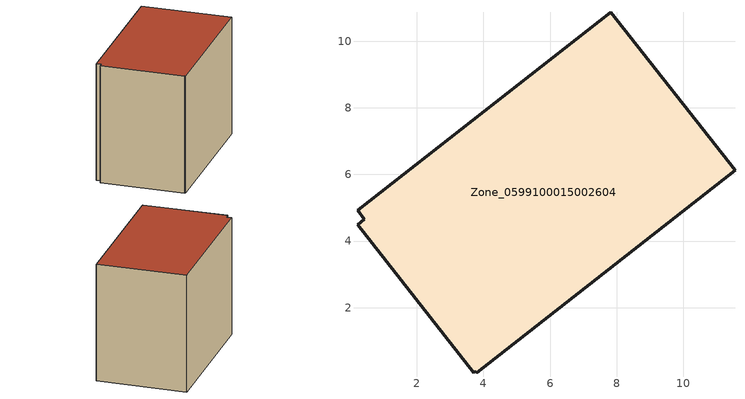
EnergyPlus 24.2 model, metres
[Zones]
Zone_0599100015002604
 floor ground (C_G): 7.83,10.88 11.55,6.13 3.79,0.04 3.76,0.09 3.71,0.05 0.22,4.48 0.42,4.66 0.22,4.93 z0.9
 wall outside (C_F): 11.55,6.13 7.83,10.88 0.22,4.93 0.42,4.66 0.22,4.48 3.71,0.05 3.76,0.09 3.79,0.04 11.55,6.13 z0.9:9.01
 roof outside (C_R): 0.42,4.66 0.22,4.48 3.71,0.05 3.76,0.09 3.79,0.04 11.55,6.13 7.83,10.88 0.22,4.93 z9.01
[BUILDING]
Pand.0599100015002604: North Axis=0; Terrain=City; Loads Convergence Tolerance Value=0.04; Temperature Convergence Tolerance Value=0.4; Solar Distribution=FullExterior; Maximum Number of Warmup Days=25; Minimum Number of Warmup Days=1
[Site:Location]
Rotterdam.The.Hague.AP_ZH_NLD Design_Conditions: Latitude=51.96; Longitude=4.45; Time Zone=1; Elevation=-4.5
[SITE:GROUNDTEMPERATURE:BUILDINGSURFACE]
18, 18, 18, 18, 18, 18, 18, 18, 18, 18, 18, 18
[MATERIAL] Thermal Absorptance=0.9; Solar Absorptance=0.7; Visible Absorptance=0.7
Name | Roughness | Thickness | Conductivity | Density | Specific Heat
G.TI.1965-1974 | MediumSmooth | 0.15 | 0.882353 | 540 | 1210
F.TI.1965-1974 | Rough | 0.3 | 0.697674 | 1920 | 840
R.TI.1965-1974 | MediumRough | 0.2 | 0.232558 | 1500 | 1000
[CONSTRUCTION]
C_G: G.TI.1965-1974
C_F: F.TI.1965-1974
C_R: R.TI.1965-1974
[ZONE]
Zone_0599100015002604: Type=1; Multiplier=1; Ceiling Height=Autocalculate; Volume=Autocalculate; Floor Area=autocalculate; Part of Total Floor Area=Yes
[ZONEINFILTRATION:DESIGNFLOWRATE]
Infil_Zone_0599100015002604: Zone or ZoneList or Space or SpaceList=Zone_0599100015002604; Schedule=AlwaysOn; Design Flow Rate Calculation Method=Flow/Area; Flow Rate per Floor Area=0.003; Constant Term Coefficient=1; Temperature Term Coefficient=0; Velocity Term Coefficient=0; Velocity Squared Term Coefficient=0
[HVACTEMPLATE:ZONE:IDEALLOADSAIRSYSTEM]
Zone_0599100015002604: Maximum Heating Supply Air Temperature=50; Minimum Cooling Supply Air Temperature=13; Maximum Heating Supply Air Humidity Ratio=0.0156; Minimum Cooling Supply Air Humidity Ratio=0.0077; Heating Limit=NoLimit; Cooling Limit=NoLimit; Dehumidification Control Type=ConstantSensibleHeatRatio; Cooling Sensible Heat Ratio=0.7; Dehumidification Setpoint=60; Humidification Control Type=None; Humidification Setpoint=30; Outdoor Air Method=None; Outdoor Air Flow Rate per Person=0.00944; Outdoor Air Flow Rate per Zone Floor Area=0; Outdoor Air Flow Rate per Zone=0; Demand Controlled Ventilation Type=None; Outdoor Air Economizer Type=NoEconomizer; Heat Recovery Type=None; Sensible Heat Recovery Effectiveness=0.7; Latent Heat Recovery Effectiveness=0.65
[ZONECONTROL:THERMOSTAT]
ThermostatControl_Zone_0599100015002604: Zone or ZoneList=Zone_0599100015002604; Control Type Schedule=DualSetpointControlType; Control 1=Thermostat_Zone_0599100015002604; Temperature Difference Between Cutout And Setpoint=0
[THERMOSTATSETPOINT:DUALSETPOINT]
Thermostat_Zone_0599100015002604: Heating Setpoint Temperature Schedule=HeatingSetpoint_Zone_0599100015002604; Cooling Setpoint Temperature Schedule=CoolingSetpoint_Zone_0599100015002604
[SCHEDULE:COMPACT]
HeatingSetpoint_Zone_0599100015002604: Through: 12/31, For: AllDays, Until: 24:00, 21
CoolingSetpoint_Zone_0599100015002604: Through: 12/31, For: AllDays, Until: 24:00, 24
DualSetpointControlType: Through: 12/31, For: AllDays, Until: 24:00, 4
AlwaysOn: Through: 12/31, For: AllDays, Until: 24:00, 1
